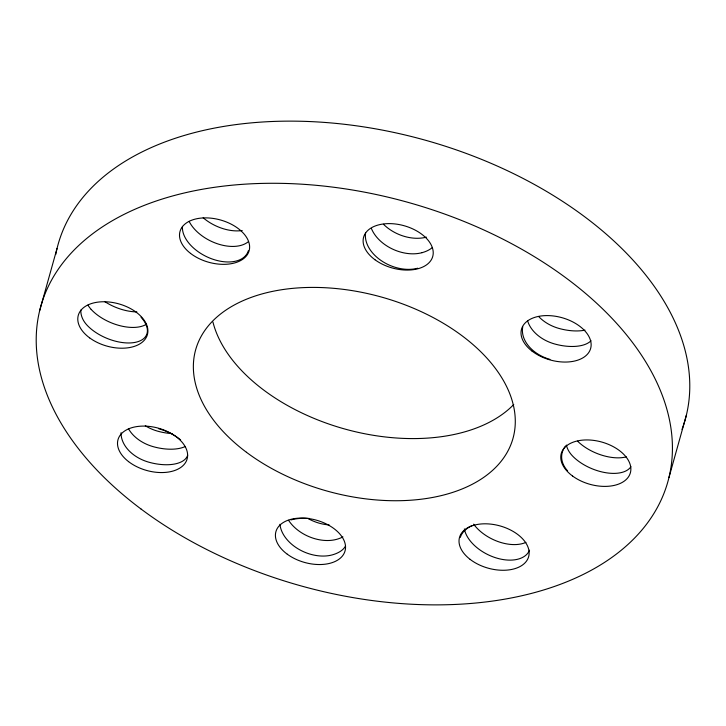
<?xml version="1.0" encoding="UTF-8"?>
<svg xmlns="http://www.w3.org/2000/svg" width="726" height="726" viewBox="0 0 726 726"><rect width="100%" height="100%" fill="white"/><g stroke="black" fill="none" stroke-linecap="round" stroke-linejoin="round"><path stroke-width="1.09" d="M39.703 310.565L57.055 248.41M668.945 477.59L686.297 415.435M55.739 254.536A325.557 199.087 15.6 0 1 425.218 140.172A325.557 199.087 15.6 0 1 682.013 429.393M513.754 404.509A164.738 100.742 15.6 0 1 345.776 429.284A164.738 100.742 15.6 0 1 212.927 321.999M630.921 466.673A35.483 18.658 22.5 0 1 604.331 472.454A35.483 18.658 22.5 0 1 571.943 455.356A35.483 24.294 7.5 0 1 566.38 445.065M626.329 456.863A35.483 18.658 22.5 0 1 577.578 441.163M567.605 470.875A35.483 24.294 7.5 0 1 565.545 445.991M529.553 550.19A35.483 21.517 26 0 1 495.286 557.641A35.483 21.517 26 0 1 464.368 528.918M525.942 542.367A35.483 21.517 26 0 1 473.642 524.163M460.329 537.367A35.483 21.426 5.2 0 1 472.272 525.488M279.955 524.29A35.483 24.348 23.5 0 0 332.19 554.909A35.483 18.595 8.8 0 0 345.549 545.934M288.558 520.288A35.483 24.348 23.5 0 0 336.528 539.373A35.483 18.595 8.8 0 0 342.935 536.895M329.114 524.907A35.483 24.348 23.5 0 1 308.323 518.682M290.954 519.907A35.483 18.595 8.8 0 1 309.385 518.473M128.42 428.639A35.483 25.501 15.5 0 0 152.95 446.59A35.483 17.442 15.7 0 0 185.357 446.472M172.234 433.603A35.483 17.442 15.7 0 1 157.288 431.062A35.483 25.501 15.5 0 1 145.291 425.745M187.671 455.166A35.483 17.442 15.7 0 1 148.612 462.135A35.483 25.501 15.5 0 1 121.061 432.687M158.704 428.73A35.483 17.442 15.7 0 1 180.602 439.92M146.552 324.168A35.483 18.658 22.5 0 1 91.14 309.394M141.044 317.244A35.483 18.658 22.5 0 1 133.611 342.636A35.483 18.658 22.5 0 1 86.802 324.93A35.483 24.294 7.5 0 1 80.858 310.047M91.149 309.385A35.483 24.294 7.5 0 1 87.991 305.147M136.851 311.899A35.483 18.658 22.5 0 1 104.644 301.517M242.194 230.514A35.483 21.517 26 0 1 203.18 217.791M248.083 241.885A35.483 21.517 26 0 1 216.911 243.6A35.483 21.517 26 0 1 189.114 221.357M248.328 250.751A35.483 21.517 26 0 1 211.538 258.765A35.483 21.517 26 0 1 182.471 226.385M426.38 237.139A35.483 24.348 23.5 0 1 383.473 224.261M432.151 247.702A35.483 18.595 8.8 0 1 422.033 252.684M422.042 252.675A35.483 24.348 23.5 0 1 371.476 228.672M417.704 268.212A35.483 24.348 23.5 0 1 381.368 260.725A35.483 24.348 23.5 0 1 365.605 232.846M591.018 340.739A35.483 17.442 15.7 0 1 554.292 343.87A35.483 25.501 15.5 0 1 527.666 321.01M584.993 330.149A35.483 17.442 15.7 0 1 558.621 328.334A35.483 25.501 15.5 0 1 538.628 316.5M549.954 359.388A35.483 25.501 15.5 0 1 522.765 326.754M141.098 509.071A325.557 199.087 15.6 0 0 665.37 489.578A325.557 199.087 15.6 0 0 256.496 183.578A325.557 199.087 15.6 0 0 141.098 509.071M246.432 452.262A164.738 100.742 15.6 0 0 511.721 442.397A164.738 100.742 15.6 0 0 304.82 287.56A164.738 100.742 15.6 0 0 246.432 452.262M532.067 351.112A35.883 21.943 15.6 0 0 590.211 349.76A35.883 21.943 15.6 0 0 545.952 315.601A35.883 21.943 15.6 0 0 532.067 351.112M374.97 259.745A35.883 21.943 15.6 0 0 432.533 257.131A35.883 21.943 15.6 0 0 386.994 223.662A35.883 21.943 15.6 0 0 374.97 259.745M190.557 253.401A35.883 21.943 15.6 0 0 248.7 252.04A35.883 21.943 15.6 0 0 204.442 217.891A35.883 21.943 15.6 0 0 190.557 253.401M89.643 337.88A35.883 21.943 15.6 0 0 147.206 335.267A35.883 21.943 15.6 0 0 101.667 301.798A35.883 21.943 15.6 0 0 89.643 337.88M128.556 461.618A35.883 21.943 15.6 0 0 186.7 460.257A35.883 21.943 15.6 0 0 142.45 426.108A35.883 21.943 15.6 0 0 128.556 461.618M287.287 554.21A35.883 21.943 15.6 0 0 344.85 551.588A35.883 21.943 15.6 0 0 299.312 518.119A35.883 21.943 15.6 0 0 287.287 554.21M470.067 559.329A35.883 21.943 15.6 0 0 528.21 557.976A35.883 21.943 15.6 0 0 483.961 523.818A35.883 21.943 15.6 0 0 470.067 559.329M572.614 476.065A35.883 21.943 15.6 0 0 630.177 473.452A35.883 21.943 15.6 0 0 584.639 439.983A35.883 21.943 15.6 0 0 572.614 476.065"/></g></svg>
